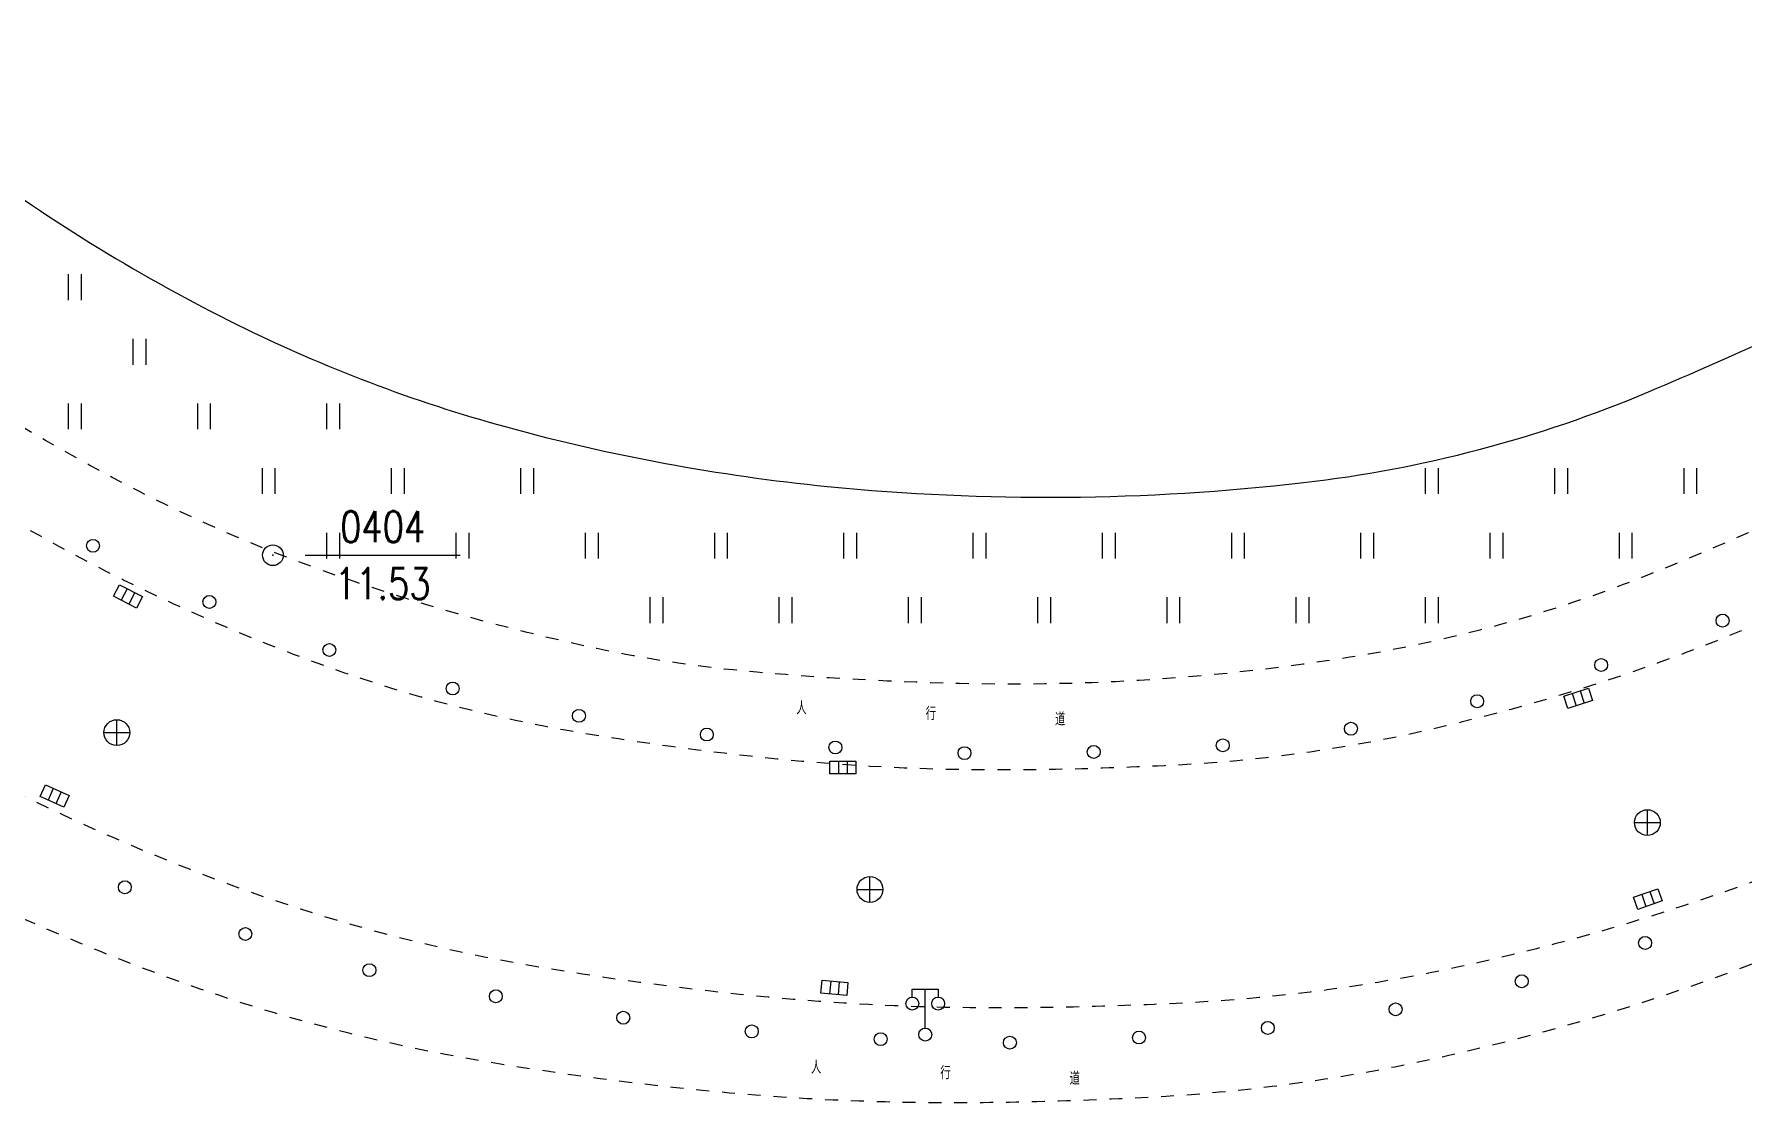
# Model space of a CAD drawing. Extents: x 1059 to 1761, y 608 to 1213.
# Drawn here: x 1109.2 to 1175.3, y 609 to 650.3 of the extents above; entities that cross this region are included whole.
import ezdxf
from ezdxf.enums import TextEntityAlignment as Align

# ---------------------------------------------------------------- set-up
doc = ezdxf.new("R2010")
doc.units = 0
doc.header["$LTSCALE"] = 0.5
doc.header["$PDSIZE"] = 0.2
doc.linetypes.add('X6', pattern=[2, 1, -1])
doc.layers.get('0').update_dxf_attribs({"linetype": 'CONTINUOUS'})
for name, color, linetype in [('DLDW', 11, 'CONTINUOUS'), ('DLSS', 4, 'CONTINUOUS'), ('GXYZ', 2, 'CONTINUOUS'), ('KZD', 1, 'CONTINUOUS'), ('SXSS', 5, 'CONTINUOUS'), ('ZBTZ', 3, 'CONTINUOUS')]:
    doc.layers.add(name, color=color, linetype=linetype)
doc.styles.add('HZ', font='rs.shx', dxfattribs={"width": 0.8, "bigfont": 'hztxt.shx'})

# ---------------------------------------------------------------- blocks, each defined once
blk = doc.blocks.new('gc043')
for p, q in [((-1, 0), (1, 0)), ((0, -1), (0, 1))]:
    blk.add_line(p, q)
blk.add_circle((0, 0), 1)
blk = doc.blocks.new('gc041')
for p, q in [((-1, 0.5), (1, 0.5)), ((-1, -0.5), (-1, 0.5)), ((-0.33, 0.5), (-0.33, -0.5)), ((0.33, 0.5), (0.33, -0.5)), ((1, 0.5), (1, -0.5)), ((1, -0.5), (-1, -0.5))]:
    blk.add_line(p, q)
blk = doc.blocks.new('gc170')
at = {"linetype": 'Continuous'}
blk.add_circle((0, 0), 0.5, dxfattribs=at)
blk = doc.blocks.new('gc117')
blk.add_circle((0, 0), 0.8)
blk.add_point((0, 0))
blk = doc.blocks.new('gc121')
for p, q in [((-0.5, -1), (-0.5, 1)), ((0.5, -1), (0.5, 1))]:
    blk.add_line(p, q)
blk = doc.blocks.new('gc097')
for p, q in [((-1, 2.9), (-1, 3.5)), ((-1, 3.5), (1, 3.5)), ((0, 0.5), (0, 3.5)), ((1, 3.5), (1, 2.9))]:
    blk.add_line(p, q)
for centre in [(-1, 2.4), (1, 2.4), (0, 0)]:
    blk.add_circle(centre, 0.5)

msp = doc.modelspace()

# ---------------------------------------------------------------- linework, layer by layer
at = {"layer": 'DLSS', "linetype": 'X6', "flags": 128}
for points in [[(1405.624, 701.519, 0.023491), (1388.946, 697.665, 0.038552), (1378.841, 693.963, 0.006529), (1362.365, 686.181, 0.01772), (1356.259, 682.926, 0.061108), (1340.875, 671.298, -0.068267), (1328.257, 662.041, -0.016009), (1322.768, 659.289, -0.02366), (1319.075, 657.791, -0.045219), (1311.753, 655.94, -0.054238), (1305.676, 655.642, -0.016984), (1302.16, 655.972, -0.008186), (1294.556, 657.073, -0.038193), (1277.652, 661.147, 0.036458), (1258.974, 665.717, 0.035354), (1247.582, 666.819, 0.045553), (1238.471, 666.223, 0.061008), (1228.1, 663.26, 0.040861), (1214.444, 656.12, 0.02985), (1203.233, 648.064, -0.02999), (1192.717, 640.511, -0.020006), (1180.636, 633.548, -0.026961), (1171.369, 629.309, -0.054055), (1160.073, 626.219, -0.04426), (1145.532, 625.191, -0.019079), (1136.568, 625.694, -0.029014), (1130.945, 626.556, -0.033538), (1120.283, 629.591, -0.038874), (1111.674, 633.456, -0.013137), (1106.236, 636.613, -0.020575), (1103.041, 638.768, -0.022143), (1098.098, 642.756, -0.017543), (1092.178, 648.363, -0.021757), (1089.667, 651.146, -0.01219), (1085.315, 656.683, -0.059278), (1079.196, 667.289, -0.062631), (1076.018, 678.349, -0.023199), (1075.31, 684.86, -0.062756), (1075.418, 686.568, -0.014391), (1077.831, 697.485, 0.00835), (1082.317, 716.674, 0.00067), (1087.064, 738.772, 0.004508), (1087.747, 742.12, 0.013968), (1088.586, 747.179, 0.003122), (1091.46, 769.142, 0.007981), (1093.75, 790.285, 0.017627), (1094.307, 800.086, 0.024093), (1094.112, 807.365, 0.011914), (1092.709, 821.525, 0.010278), (1091.978, 826.602, 0.009428), (1090.967, 832.077, 0.063866), (1090.093, 834.638, 0.027206), (1087.788, 838.75, 0.027206)], [(1406.22, 698.247, 0.023491), (1389.846, 694.463, 0.038552), (1380.222, 690.938, 0.006529), (1363.824, 683.193, 0.01772), (1357.926, 680.049, 0.061108), (1343.188, 668.909, -0.068267), (1329.842, 659.117, -0.016009), (1324.163, 656.27, -0.02366), (1320.178, 654.654, -0.045219), (1312.273, 652.656, -0.054238), (1305.478, 652.323, -0.016984), (1301.738, 652.674, -0.008186), (1294.026, 653.79, -0.038193), (1276.629, 657.983, 0.036458), (1258.421, 662.438, 0.035354), (1247.496, 663.494, 0.045553), (1238.989, 662.938, 0.061008), (1229.395, 660.198, 0.040861), (1216.22, 653.309, 0.030612), (1205.075, 645.274, -0.032321), (1194.492, 637.699, -0.018438), (1180.8, 629.864, -0.032389), (1172.587, 626.215, -0.034847), (1162.45, 623.26, -0.040464), (1153.434, 622.052, -0.007224), (1149.162, 621.89, -0.008372), (1145.473, 621.866, -0.021019), (1138.428, 622.234, -0.01798), (1130.251, 623.304, -0.044583), (1120.557, 625.833, -0.038874), (1110.081, 630.537, -0.013137), (1104.492, 633.782, -0.020575), (1101.07, 636.09, -0.022143), (1095.897, 640.263, -0.017543), (1089.808, 646.03, -0.021757), (1087.103, 649.028, -0.01219), (1082.651, 654.693, -0.059278), (1076.139, 665.979, -0.062631), (1072.732, 677.837, -0.023199), (1071.991, 684.654, -0.062756), (1072.152, 687.192, -0.014391), (1074.606, 698.295, 0.00835), (1079.067, 717.377, 0.00067), (1083.812, 739.466, 0.004508), (1084.483, 742.755, 0.013968), (1085.291, 747.631, 0.003122), (1088.16, 769.553, 0.007981), (1090.439, 790.59, 0.017627), (1090.982, 800.157, 0.024093), (1090.796, 807.116, 0.011914), (1089.409, 821.118, 0.010278), (1088.697, 826.06, 0.009428), (1087.709, 831.412, 0.063866), (1087.108, 833.172, 0.027206), (1084.98, 836.969)], [(1407.869, 689.19, 0.023491), (1392.338, 685.601, 0.038552), (1384.045, 682.563, 0.006529), (1367.864, 674.921, 0.01772), (1362.542, 672.084, 0.061108), (1349.592, 662.295, -0.068267), (1334.229, 651.023, -0.016009), (1328.022, 647.912, -0.02366), (1323.231, 645.969, -0.045219), (1313.715, 643.563, -0.054238), (1304.931, 643.133, -0.016984), (1300.568, 643.542, -0.008186), (1292.558, 644.702, -0.038193), (1273.795, 649.224, 0.036458), (1256.89, 653.36, 0.035354), (1247.259, 654.292, 0.045553), (1240.423, 653.844, 0.061008), (1232.981, 651.719, 0.040861), (1221.137, 645.526, 0.030612), (1210.905, 638.15, -0.032321), (1199.356, 629.883, -0.018438), (1185.074, 621.711, -0.032389), (1175.773, 617.578, -0.034847), (1164.406, 614.264, -0.040464), (1153.915, 612.859, -0.007224), (1149.377, 612.687, -0.008372), (1145.38, 612.661, -0.021019), (1137.562, 613.069, -0.01798), (1128.729, 614.225, -0.044583), (1117.45, 617.167, -0.038874), (1105.67, 622.457, -0.013137), (1099.662, 625.945, -0.020575), (1095.612, 628.676, -0.022143), (1089.806, 633.361, -0.017543), (1083.247, 639.572, -0.021757), (1080.006, 643.165, -0.01219), (1075.276, 649.182, -0.059278), (1067.678, 662.353, -0.062631), (1063.636, 676.419, -0.023199), (1062.802, 684.084, -0.062756), (1063.11, 688.92, -0.014391), (1065.678, 700.54, 0.00835), (1070.069, 719.323, 0.00067), (1074.809, 741.387, 0.004508), (1075.447, 744.514, 0.013968), (1076.171, 748.882, 0.003122), (1079.025, 770.69, 0.007981), (1081.272, 791.435, 0.017627), (1081.778, 800.354, 0.024093), (1081.616, 806.427, 0.011914), (1080.272, 819.993, 0.010278), (1079.614, 824.56, 0.008973), (1078.738, 829.33, 0.025256), (1077.206, 832.038, 0.025256)], [(1406.538, 685.556, 0.023491), (1391.227, 682.018, 0.038552), (1383.28, 679.107, 0.006529), (1367.156, 671.492, 0.01772), (1361.984, 668.734, 0.061108), (1349.5, 659.298, -0.068267), (1333.611, 647.641, -0.016009), (1327.268, 644.461, -0.02366), (1322.266, 642.432, -0.045219), (1312.33, 639.92, -0.054238), (1303.028, 639.465, -0.016984), (1298.503, 639.889, -0.008186), (1290.415, 641.06, -0.038193), (1271.297, 645.668, 0.036458), (1254.731, 649.721, 0.035354), (1245.437, 650.62, 0.045553), (1239.036, 650.201, 0.061008), (1232.154, 648.236, 0.040861), (1220.658, 642.224, 0.030612), (1210.664, 635.019, -0.032321), (1198.862, 626.572, -0.018438), (1184.427, 618.312, -0.032389), (1174.842, 614.053, -0.034847), (1163.155, 610.646, -0.040464), (1152.28, 609.189, -0.007224), (1147.673, 609.015, -0.008372), (1143.595, 608.988, -0.021019), (1135.576, 609.407, -0.01798), (1126.572, 610.585, -0.044583), (1114.88, 613.636, -0.038874), (1102.76, 619.078, -0.013137), (1096.643, 622.629, -0.020575), (1092.43, 625.471, -0.022143), (1086.458, 630.289, -0.017543), (1079.777, 636.615, -0.021757), (1076.396, 640.363, -0.01219), (1071.595, 646.473, -0.059278), (1063.712, 660.134, -0.062631), (1059.506, 674.775, -0.023199), (1058.648, 682.662, -0.062756), (1058.993, 688.096, -0.014391), (1061.592, 699.851, 0.00835), (1065.964, 718.555, 0.00067), (1070.703, 740.614, 0.004508), (1071.332, 743.698, 0.013968), (1072.034, 747.934, 0.003122), (1074.884, 769.713, 0.007981), (1077.123, 790.382, 0.017627), (1077.62, 799.132, 0.024093), (1077.464, 804.973, 0.011914), (1076.131, 818.425, 0.010278), (1075.487, 822.895, 0.008362), (1074.691, 827.262, 0.022488), (1073.42, 829.479, 0.022488)]]:
    msp.add_lwpolyline(points, format="xyb", dxfattribs=at)
at = {"layer": 'KZD', "linetype": 'Continuous'}
msp.add_line((1119.656, 630.168), (1125.656, 630.168), dxfattribs=at)
at = {"layer": 'SXSS', "linetype": 'Continuous', "flags": 128}
msp.add_lwpolyline([(1101.766, 756.29, 0.014959), (1097.637, 752.312, 0.04404), (1096.401, 750.802, 0.096481), (1087.79, 730.751, 0.051721), (1083.353, 690.556, 0.015844), (1083.74, 675.15, 0.061945), (1084.45, 671.259, 0.075988), (1087.58, 664.876, 0.04173), (1095.798, 654.94, 0.0388), (1106.608, 645.482, 0.045561), (1117.041, 639.083, 0.047957), (1127.438, 635.131, 0.042206), (1139.859, 632.831, 0.053405), (1158.281, 632.978, 0.071458), (1171.625, 636.491, 0.015598), (1181.786, 641.166, 0.042414), (1185.304, 643.31, 0.002696), (1191.093, 647.596, -0.004368), (1194.674, 650.23, -0.000025), (1195.787, 651.034, -0.000027), (1196.82, 651.779, -0.001762), (1197.265, 652.098, -0.000737), (1198.332, 652.854)], format="xyb", dxfattribs=at)

# ---------------------------------------------------------------- block references
at = {"layer": 'DLDW', "linetype": 'Continuous', "xscale": 0.5, "yscale": 0.5}
msp.add_blockref('gc097', (1143.644, 611.623), dxfattribs=at)
at = {"layer": 'GXYZ', "linetype": 'Continuous', "xscale": 0.5, "yscale": 0.5, "zscale": 0.5}
for p, rotation in [((1112.799, 628.574, 11.408), 332.5956968648816), ((1168.903, 624.633, 11.031), 17.99532331716214), ((1109.961, 620.851, 11.404), 335.8843665672993), ((1171.6, 616.866, 11.011), 19.2272336899761), ((1140.13, 613.431, 11.245), 355.2257214281229)]:
    msp.add_blockref('gc041', p, dxfattribs=dict(at, rotation=rotation))
at = {"layer": 'GXYZ', "linetype": 'Continuous', "xscale": 0.5, "yscale": 0.5}
for p in [(1112.369, 623.305, 11.433), (1171.581, 619.824, 11.058), (1141.505, 617.238, 11.285)]:
    msp.add_blockref('gc043', p, dxfattribs=at)
at = {"layer": 'GXYZ', "linetype": 'Continuous', "xscale": 0.5, "yscale": 0.5, "zscale": 0.5}
msp.add_blockref('gc041', (1140.456, 621.957, 11.242), dxfattribs=at)
at = {"layer": 'KZD', "linetype": 'Continuous', "xscale": 0.5, "yscale": 0.5}
msp.add_blockref('gc117', (1118.406, 630.168, 11.526), dxfattribs=at)
at = {"layer": 'ZBTZ', "linetype": 'Continuous', "xscale": 0.5, "yscale": 0.5}
for p in [(1110.749, 640.54), (1113.249, 638.04), (1110.749, 635.54), (1115.749, 635.54), (1120.749, 635.54), (1118.249, 633.04), (1123.249, 633.04), (1128.249, 633.04), (1163.249, 633.04), (1168.249, 633.04), (1173.249, 633.04), (1120.749, 630.54), (1125.749, 630.54), (1130.749, 630.54), (1135.749, 630.54), (1140.749, 630.54), (1145.749, 630.54), (1150.749, 630.54), (1155.749, 630.54), (1160.749, 630.54), (1165.749, 630.54), (1170.749, 630.54), (1133.249, 628.04), (1138.249, 628.04), (1143.249, 628.04), (1148.249, 628.04), (1153.249, 628.04), (1158.249, 628.04), (1163.249, 628.04)]:
    msp.add_blockref('gc121', p, dxfattribs=at)
for p, rotation in [((1111.447, 630.533, 10.398), 152.3059483365692), ((1115.95, 628.362, 10.398), 156.2130104615706), ((1174.489, 627.64, 10.398), 202.1427991492222), ((1120.591, 626.502, 10.398), 160.1200725865721), ((1169.794, 625.921, 10.398), 198.1717657512967), ((1125.362, 625.012, 10.398), 165.2199017741731), ((1164.996, 624.52, 10.398), 194.3622409633406), ((1130.247, 623.955, 10.398), 170.3680119943351), ((1135.194, 623.231, 10.398), 172.9387147564029), ((1160.112, 623.454, 10.398), 189.9520952000985), ((1140.168, 622.73, 10.398), 175.7631242199706), ((1145.163, 622.511, 10.398), 179.2018144870812), ((1150.162, 622.558, 10.398), 181.7333019157597), ((1155.155, 622.812, 10.398), 184.8045667435599), ((1112.68, 617.322), 158.7923118484732), ((1117.341, 615.514), 158.7923118484732), ((1171.493, 615.169), 198.2754115628724), ((1122.141, 614.114), 163.9233921188382), ((1166.721, 613.686), 192.5416854601493), ((1127.033, 613.105), 169.6547788981166), ((1161.841, 612.6), 192.5416854601493), ((1131.962, 612.274), 173.910189663701), ((1156.897, 611.879), 187.1451600435623), ((1136.933, 611.744), 173.910189663701), ((1141.921, 611.445), 178.4273589530753), ((1146.919, 611.308), 178.4273589530753), ((1151.915, 611.508), 182.2963358129335)]:
    msp.add_blockref('gc170', p, dxfattribs=dict(at, rotation=rotation))

# ---------------------------------------------------------------- texts
at = {"layer": 'DLSS', "linetype": 'Continuous', "style": 'HZ', "width": 0.8}
for s, p in [('人', (1138.659, 624.008)), ('行', (1143.661, 623.792)), ('道', (1148.664, 623.577)), ('人', (1139.225, 610.108)), ('行', (1144.227, 609.892)), ('道', (1149.229, 609.677))]:
    msp.add_text(s, height=0.5, dxfattribs=at).set_placement(p)
at = {"layer": 'KZD', "linetype": 'Continuous', "style": 'HZ', "width": 0.8}
for s, p in [('0404', (1122.656, 631.268)), ('11.53', (1122.656, 629.068))]:
    msp.add_text(s, height=1.2, dxfattribs=at).set_placement(p, align=Align.MIDDLE)

doc.saveas('drawing.dxf')
